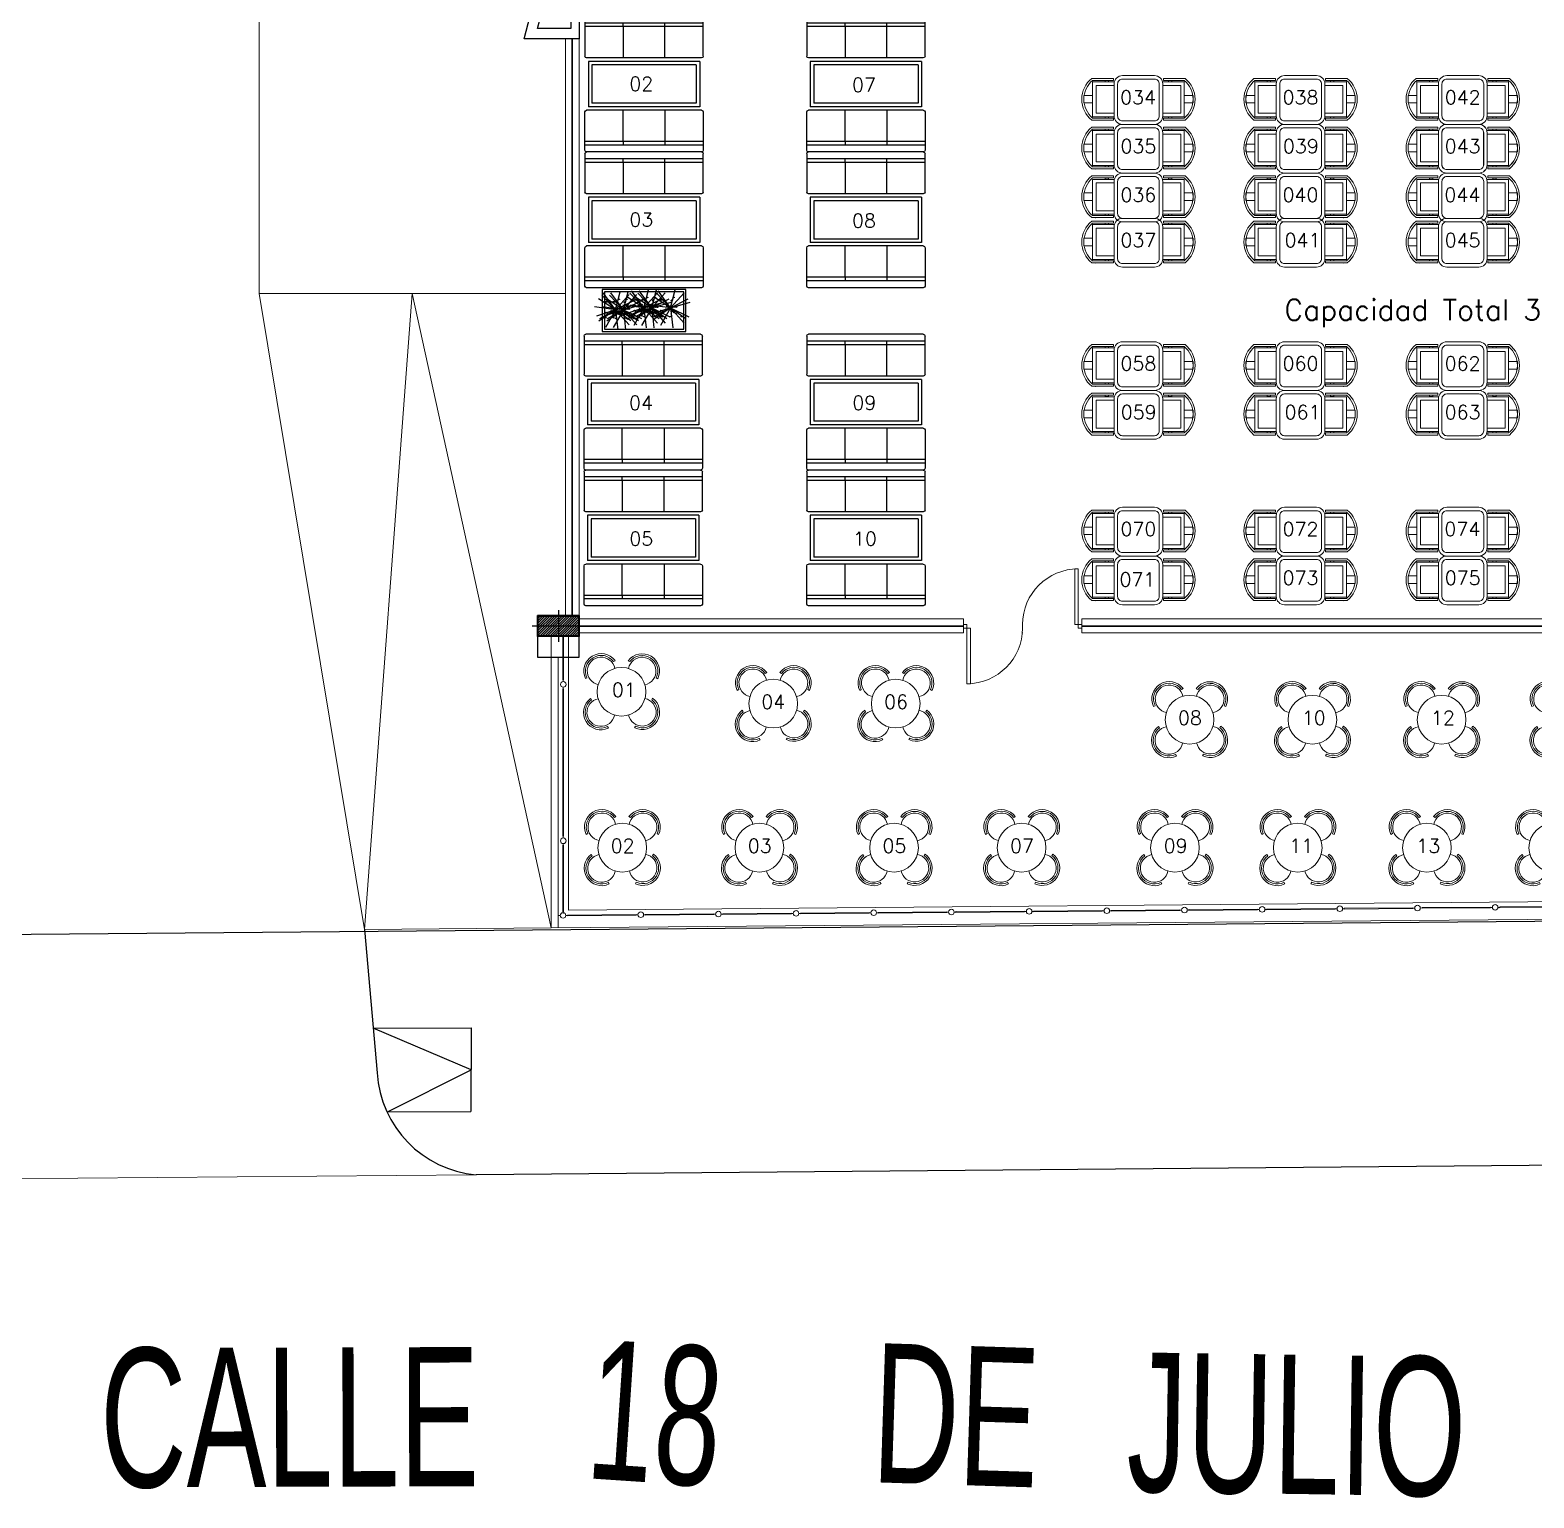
# Model space of a CAD drawing. Extents: x 306 to 2240, y 18 to 779.
# Drawn here: x 636.75 to 658.36, y 321.63 to 342.71 of the extents above; entities that cross this region are included whole.
import ezdxf

# ---------------------------------------------------------------- set-up
doc = ezdxf.new("R2010")
doc.units = 0
doc.header["$MEASUREMENT"] = 0
for name, color, linetype in [('02', 253, 'Continuous'), ('0603', 1, 'Continuous'), ('0612', 7, 'Continuous'), ('1', 1, 'Continuous'), ('Aberturas', 2, 'Continuous'), ('Alzado 01', 1, 'Continuous'), ('EQUIPAMIENTO SUPER', 1, 'Continuous'), ('EQUIPAMIENTOS APOYO', 1, 'Continuous'), ('EQUIPAMIENTOS PATIO', 1, 'Continuous'), ('Estructura Color', 90, 'Continuous'), ('Estructura Textura', 1, 'Continuous'), ('MAMPOSTERIA', 6, 'Continuous'), ('Mesas Patio', 1, 'Continuous'), ('muros', 6, 'Continuous'), ('N-Equip mesas', 1, 'Continuous'), ('Nombre de locales', 3, 'Continuous'), ('Numero de mesas', 3, 'Continuous'), ('P1-Pisos', 1, 'Continuous'), ('Pilares', 4, 'Continuous'), ('PILARES SUBSUELO', 6, 'Continuous'), ('Piso', 1, 'Continuous'), ('Proyeccion', 1, 'Continuous'), ('TERRENO SEGUN TOPOGRAFO', 7, 'Continuous')]:
    doc.layers.add(name, color=color, linetype=linetype)
doc.styles.add('02', font='swissc.ttf')
doc.styles.add('ROMANS', font='romans.shx', dxfattribs={"height": 0.3})
doc.styles.add('STYLE1', font='romans.shx')

# ---------------------------------------------------------------- blocks, each defined once
blk = doc.blocks.new('mesa 2')
at = {"layer": 'Mesas Patio', "linetype": 'Continuous', "lineweight": 0}
for points in [[(-0.61, 0.67), (-0.61, 0.359), (-0.58, 0.359), (-0.58, 0.659)], [(-0.06, 0.35), (-0.06, 0.659), (-0.56, 0.659), (-0.56, 0.346)], [(-0.04, 0.659), (-0.04, 0.359), (-0.01, 0.359), (-0.01, 0.67)], [(-0.11, 0.35), (-0.11, 0.609), (-0.51, 0.609), (-0.51, 0.346)], [(-0.61, -0.67), (-0.61, -0.359), (-0.58, -0.359), (-0.58, -0.659)], [(-0.06, -0.35), (-0.06, -0.659), (-0.56, -0.659), (-0.56, -0.346)], [(-0.11, -0.35), (-0.11, -0.609), (-0.51, -0.609), (-0.51, -0.346)], [(-0.04, -0.659), (-0.04, -0.359), (-0.01, -0.359), (-0.01, -0.67)]]:
    blk.add_lwpolyline(points, dxfattribs=at)
for points in [[(-0.365, 0.659), (-0.365, 0.786), (-0.257, 0.786), (-0.257, 0.659)], [(-0.58, 0.431), (-0.58, 0.48), (-0.561, 0.48), (-0.561, 0.431)], [(-0.04, 0.431), (-0.04, 0.48), (-0.06, 0.48), (-0.06, 0.431)], [(-0.58, -0.431), (-0.58, -0.48), (-0.561, -0.48), (-0.561, -0.431)], [(-0.04, -0.431), (-0.04, -0.48), (-0.06, -0.48), (-0.06, -0.431)], [(-0.365, -0.659), (-0.365, -0.786), (-0.257, -0.786), (-0.257, -0.659)]]:
    blk.add_lwpolyline(points, close=True, dxfattribs=at)
for points in [[(0.05, 0.23), (0.05, -0.23, -0.414214), (-0.07, -0.35), (-0.53, -0.35, -0.414214), (-0.65, -0.23), (-0.65, 0.23, -0.414214), (-0.53, 0.35), (-0.07, 0.35, -0.414214)], [(0, 0.23), (0, -0.23, -0.414214), (-0.07, -0.3), (-0.53, -0.3, -0.414214), (-0.6, -0.23), (-0.6, 0.23, -0.414214), (-0.53, 0.3), (-0.07, 0.3, -0.414214)]]:
    blk.add_lwpolyline(points, format="xyb", close=True, dxfattribs=at)
for centre, radius, start, end in [((-0.31, 0.433), 0.382, 38.2669, 141.7331), ((-0.31, 0.433), 0.352, 39.9302, 140.0698), ((-0.31, 0.433), 0.352, 30.835, 31.5668), ((-0.31, -0.433), 0.352, 328.4332, 329.165), ((-0.31, -0.433), 0.382, 218.2669, 321.7331), ((-0.31, -0.433), 0.352, 219.9302, 320.0698)]:
    blk.add_arc(centre, radius, start, end, dxfattribs=at)
blk = doc.blocks.new('mesa C4')
at = {"layer": 'N-Equip mesas', "lineweight": 0, "ltscale": 2}
for p, q in [((-0.208, 0.493), (-0.232, 0.499)), ((-0.383, 0.247), (-0.389, 0.223)), ((0.251, 0.381), (0.227, 0.387)), ((0.383, 0.247), (0.389, 0.223)), ((-0.495, -0.211), (-0.501, -0.236)), ((0.495, -0.211), (0.501, -0.236)), ((0.251, -0.381), (0.227, -0.387)), ((-0.208, -0.493), (-0.232, -0.499))]:
    blk.add_line(p, q, dxfattribs=at)
blk.add_circle((0, 0), 0.35, dxfattribs=at)
for centre, radius, start, end in [((0.004, 0.417), 0.25, 351.8181, 160.6701), ((0.004, 0.417), 0.225, 352.4398, 160.0484), ((0.004, 0.417), 0.2, 326.3844, 213.6156), ((-0.419, 0), 0.25, 81.8181, 250.6701), ((-0.419, 0), 0.225, 82.4398, 250.0484), ((0.419, 0), 0.25, 289.3299, 98.1819), ((0.419, 0), 0.225, 289.9516, 97.5602), ((-0.419, 0), 0.2, 56.3844, 303.6156), ((0.419, 0), 0.2, 236.3844, 123.6156), ((0.004, -0.417), 0.25, 199.3299, 8.1819), ((0.004, -0.417), 0.225, 199.9516, 7.5602), ((0.004, -0.417), 0.2, 146.3844, 33.6156)]:
    blk.add_arc(centre, radius, start, end, dxfattribs=at)
blk = doc.blocks.new('BARANDA')
at = {"layer": 'EQUIPAMIENTOS APOYO', "color": 1, "lineweight": 0}
for p, q in [((643.042, 325.559, 0), (643.067, 325.56, 0)), ((643.172, 325.56, 0), (643.147, 325.56, 0)), ((644.159, 325.569, 0), (644.184, 325.569, 0)), ((644.288, 325.57, 0), (644.264, 325.57, 0)), ((645.275, 325.579, 0), (645.3, 325.579, 0)), ((645.405, 325.58, 0), (645.38, 325.58, 0)), ((646.391, 325.588, 0), (646.416, 325.589, 0)), ((646.521, 325.589, 0), (646.496, 325.589, 0)), ((647.507, 325.598, 0), (647.532, 325.598, 0)), ((647.637, 325.599, 0), (647.612, 325.599, 0)), ((648.624, 325.608, 0), (648.648, 325.608, 0)), ((648.753, 325.609, 0), (648.728, 325.608, 0)), ((649.74, 325.617, 0), (649.765, 325.617, 0)), ((649.869, 325.618, 0), (649.845, 325.618, 0)), ((650.856, 325.627, 0), (650.881, 325.627, 0)), ((650.986, 325.628, 0), (650.961, 325.628, 0)), ((651.972, 325.637, 0), (651.997, 325.637, 0)), ((652.102, 325.638, 0), (652.077, 325.637, 0)), ((653.089, 325.646, 0), (653.113, 325.646, 0)), ((653.218, 325.647, 0), (653.193, 325.647, 0)), ((654.205, 325.656, 0), (654.23, 325.656, 0)), ((654.334, 325.657, 0), (654.31, 325.657, 0)), ((655.321, 325.665, 0), (655.346, 325.666, 0)), ((655.451, 325.667, 0), (655.426, 325.666, 0)), ((656.437, 325.675, 0), (656.462, 325.675, 0)), ((656.567, 325.676, 0), (656.542, 325.676, 0))]:
    blk.add_line(p, q, dxfattribs=at)
at = {"layer": 'EQUIPAMIENTOS APOYO', "color": 1, "lineweight": 0, "elevation": 0}
for points in [[(657.553, 325.68), (657.553, 325.69), (656.567, 325.681), (656.567, 325.671)], [(644.159, 325.564), (644.159, 325.574), (643.172, 325.565), (643.172, 325.555)], [(645.275, 325.574), (645.275, 325.584), (644.288, 325.575), (644.288, 325.565)], [(646.391, 325.583), (646.391, 325.593), (645.405, 325.585), (645.405, 325.575)], [(647.507, 325.593), (647.507, 325.603), (646.521, 325.594), (646.521, 325.584)], [(648.624, 325.603), (648.624, 325.613), (647.637, 325.604), (647.637, 325.594)], [(649.74, 325.612), (649.74, 325.622), (648.753, 325.614), (648.753, 325.604)], [(650.856, 325.622), (650.856, 325.632), (649.869, 325.623), (649.869, 325.613)], [(651.972, 325.632), (651.972, 325.642), (650.986, 325.633), (650.986, 325.623)], [(653.089, 325.641), (653.088, 325.651), (652.102, 325.643), (652.102, 325.633)], [(654.205, 325.651), (654.205, 325.661), (653.218, 325.652), (653.218, 325.642)], [(655.321, 325.66), (655.321, 325.67), (654.334, 325.662), (654.334, 325.652)], [(656.437, 325.67), (656.437, 325.68), (655.451, 325.672), (655.451, 325.662)]]:
    blk.add_lwpolyline(points, close=True, dxfattribs=at)
at = {"layer": 'EQUIPAMIENTOS APOYO', "color": 1, "lineweight": 0}
for centre in [(653.153, 325.647, 0), (654.27, 325.656, 0), (655.386, 325.666, 0), (656.502, 325.676, 0), (643.107, 325.56, 0), (644.224, 325.57, 0), (645.34, 325.579, 0), (646.456, 325.589, 0), (647.572, 325.599, 0), (648.688, 325.608, 0), (649.805, 325.618, 0), (650.921, 325.627, 0), (652.037, 325.637, 0)]:
    blk.add_circle(centre, 0.04, dxfattribs=at)
blk = doc.blocks.new('*U159')
at = {"layer": 'EQUIPAMIENTOS PATIO'}
for p, q in [((-0.875, 0), (0.775, 0)), ((-0.9, -0.575), (-0.9, -0.025)), ((-0.9, -0.1), (0.8, -0.1)), ((-0.9, -0.15), (0.8, -0.15)), ((-0.35, -0.15), (-0.35, -0.1)), ((-0.35, -0.6), (-0.35, -0.15)), ((0.25, -0.15), (0.25, -0.1)), ((0.25, -0.15), (0.25, -0.6)), ((0.8, -0.025), (0.8, -0.575)), ((-0.875, -0.6), (0.775, -0.6)), ((-0.85, -0.65), (0.75, -0.65)), ((-0.85, -0.65), (-0.85, -1.3)), ((-0.8, -0.7), (0.7, -0.7)), ((-0.8, -0.7), (-0.8, -1.25)), ((0.7, -0.7), (0.7, -1.25)), ((0.75, -0.65), (0.75, -1.3)), ((-0.8, -1.25), (0.7, -1.25)), ((-0.9, -1.375), (-0.9, -1.925)), ((-0.875, -1.35), (0.775, -1.35)), ((-0.85, -1.3), (0.75, -1.3)), ((-0.35, -1.35), (-0.35, -1.8)), ((0.25, -1.8), (0.25, -1.35)), ((0.8, -1.925), (0.8, -1.375)), ((-0.9, -1.8), (0.8, -1.8)), ((-0.9, -1.85), (0.8, -1.85)), ((-0.35, -1.8), (-0.35, -1.85)), ((0.25, -1.8), (0.25, -1.85)), ((-0.875, -1.95), (0.775, -1.95))]:
    blk.add_line(p, q, dxfattribs=at)
for centre, start, end in [((-0.875, -0.025, 0), 90, 180), ((0.775, -0.025, 0), 360, 90), ((-0.875, -0.575, 0), 180, 270), ((0.775, -0.575, 0), 270, 360), ((-0.875, -1.375, 0), 90, 180), ((0.775, -1.375, 0), 0, 90), ((-0.875, -1.925, 0), 180, 270), ((0.775, -1.925, 0), 270, 0)]:
    blk.add_arc(centre, 0.025, start, end, dxfattribs=at)
blk = doc.blocks.new('VEGETACAO 53')
at = {"layer": '02', "color": 1}
for q in [(-0.227, 0.446), (-0.144, 0.497), (0.225, 0.466), (0.271, 0.387), (-0.458, 0.119), (-0.435, -0.32), (-0.386, 0.345), (-0.375, -0.357), (-0.281, -0.435), (-0.072, -0.543), (0.387, 0.344), (0.51, 0.057), (0.163, -0.491), (0.23, -0.413), (0.449, -0.257), (0.294, -0.426)]:
    blk.add_line((0, 0), q, dxfattribs=at)
for centre, radius in [((-0.267, 0.09), 0.00794), ((-0.207, 0.046), 0.00673), ((-0.184, 0.026), 0.0111), ((-0.039, -0.004), 0.0142), ((-0.023, 0.143), 0.0156), ((-0.013, 0.093), 0.0025), ((0.078, 0.058), 0.0202), ((0.111, 0.08), 0.0114), ((0.145, 0.013), 0.00355), ((0.151, 0.144), 0.00476), ((0.218, 0.28), 0.0127), ((0.22, 0.007), 0.01), ((-0.207, -0.222), 0.0137), ((-0.191, -0.268), 0.0156), ((-0.038, -0.084), 0.0152), ((-0.018, -0.047), 0.00655), ((0.025, -0.114), 0.00502), ((0.065, -0.248), 0.00635), ((0.086, -0.213), 0.00952), ((0.203, -0.247), 0.00855)]:
    blk.add_circle(centre, radius, dxfattribs=at)
blk = doc.blocks.new('Pilar 30x60')
at = {"layer": 'Estructura Color'}
h = blk.add_hatch(color=256, dxfattribs=at)
h.dxf.hatch_style = 1
h.paths.add_polyline_path([(-0.59, -0.14), (-0.59, 0.14), (-0.01, 0.14), (-0.01, -0.14)])
at = {"layer": 'Estructura Textura'}
h = blk.add_hatch(dxfattribs=at)
h.set_pattern_fill('_USER', color=256, scale=0.025, angle=45, pattern_type=0)
h.set_pattern_definition([(45, (0, 0), (-0.0176777, 0.0176777), [])])
h.paths.add_polyline_path([(-0.6, -0.15), (-0.6, 0.15), (0, 0.15), (0, -0.15)])
at = {"layer": 'Estructura Color'}
blk.add_lwpolyline([(-0.59, -0.14), (-0.59, 0.14), (-0.01, 0.14), (-0.01, -0.14)], close=True, dxfattribs=at)
at = {"layer": 'PILARES SUBSUELO', "color": 1}
for p, q in [((-0.3, 0.227), (-0.3, -0.227)), ((-0.677, 0), (0.077, 0))]:
    blk.add_line(p, q, dxfattribs=at)
at = {"layer": 'PILARES SUBSUELO'}
blk.add_lwpolyline([(-0.6, -0.15), (-0.6, 0.15), (0, 0.15), (0, -0.15)], close=True, dxfattribs=at)
blk = doc.blocks.new('A$C0D4F00F9')
at = {"layer": 'muros', "color": 5}
for p, q in [((0.7, 0.791), (0, 0.791)), ((0, 0.791), (0, 0)), ((0.4, 0.671), (0.15, 0.671)), ((0.15, 0.671), (0.15, 0.193)), ((0.7, 0.141), (0.7, 0.791)), ((0.15, 0.193), (0.4, 0.258)), ((0, 0), (0.55, 0.141)), ((0.55, 0.141), (0.55, 0.191)), ((0.55, 0.191), (0.6, 0.191)), ((0.6, 0.191), (0.6, 0.141)), ((0.6, 0.141), (0.7, 0.141))]:
    blk.add_line(p, q, dxfattribs=at)
at = {"layer": 'Pilares'}
blk.add_lwpolyline([(0.4, 0.791), (0.7, 0.791), (0.7, 0.191), (0.4, 0.191)], close=True, dxfattribs=at)
blk = doc.blocks.new('p 80 mampara')
at = {"lineweight": 0}
blk.add_line((0, 0.85), (0.05, 0.85), dxfattribs=at)
for points in [[(-0.8, 0.05), (0, 0.05), (0, 0.1), (-0.8, 0.1)], [(0.05, 0), (0, 0), (0, 0.05), (0.05, 0.05)]]:
    blk.add_lwpolyline(points, close=True, dxfattribs=at)
blk.add_arc((0, 0.05), 0.8, 90, 180, dxfattribs=at)

msp = doc.modelspace()

# ---------------------------------------------------------------- linework, layer by layer
at = {"elevation": 0}
msp.add_lwpolyline([(644.04, 333.702), (644.64, 333.702), (644.64, 334.302), (644.04, 334.302)], close=True, dxfattribs=at)
at = {"layer": '0603', "linetype": 'Continuous'}
for p, q in [((641.555, 329.793), (641.736, 327.733, 0)), ((669.062, 326.494), (643.158, 326.27, 0))]:
    msp.add_line(p, q, dxfattribs=at)
msp.add_arc((643.292, 327.822, 0), 1.558, 183.2781, 265.078, dxfattribs=at)
at = {"layer": 'Aberturas', "lineweight": 0}
for p, q in [((644.535, 342.583, 0), (644.535, 334.302, 0)), ((644.545, 342.583, 0), (644.545, 334.302, 0))]:
    msp.add_line(p, q, dxfattribs=at)
at = {"layer": 'EQUIPAMIENTO SUPER'}
for points in [[(646.171, 338.982), (644.971, 338.982), (644.971, 338.382), (646.171, 338.382)], [(646.171, 338.982), (644.971, 338.982), (644.971, 338.382), (646.171, 338.382)], [(646.141, 338.952), (645.001, 338.952), (645.001, 338.412), (646.141, 338.412)], [(646.141, 338.952), (645.001, 338.952), (645.001, 338.412), (646.141, 338.412)]]:
    msp.add_lwpolyline(points, close=True, dxfattribs=at)
at = {"layer": 'EQUIPAMIENTOS APOYO', "color": 1, "lineweight": 0}
for p, q in [((640.04, 399.079, 0), (640.04, 338.928, 0)), ((644.44, 338.928, 0), (640.04, 338.928, 0)), ((640.04, 338.928, 0), (641.555, 329.793, 0)), ((642.24, 338.928, 0), (641.555, 329.793, 0)), ((642.24, 338.928, 0), (644.235, 329.816)), ((644.64, 334.152, 0), (650.161, 334.152, 0)), ((644.64, 334.142, 0), (650.161, 334.142, 0)), ((651.861, 334.152, 0), (664.977, 334.152, 0)), ((651.861, 334.142, 0), (664.977, 334.142, 0)), ((644.405, 333.247, 0), (644.415, 333.247, 0)), ((644.405, 331.131, 0), (644.405, 333.247, 0)), ((644.41, 333.377, 0), (644.41, 333.352, 0)), ((644.41, 333.247, 0), (644.41, 333.272, 0)), ((644.415, 333.247, 0), (644.415, 331.131, 0)), ((644.415, 331.131, 0), (644.405, 331.131, 0)), ((644.41, 331.131, 0), (644.41, 331.106, 0)), ((644.405, 331.001, 0), (644.405, 331.001, 0)), ((644.405, 330.045, 0), (644.405, 331.001, 0)), ((644.405, 331.001, 0), (644.415, 331.001, 0)), ((644.41, 331.001, 0), (644.41, 331.026, 0)), ((644.415, 331.001, 0), (644.415, 330.045, 0)), ((644.415, 330.045, 0), (644.405, 330.045, 0)), ((644.41, 330.02, 0), (644.41, 330.045, 0)), ((644.235, 329.816), (641.555, 329.793, 0))]:
    msp.add_line(p, q, dxfattribs=at)
at = {"layer": 'EQUIPAMIENTOS APOYO', "color": 1, "lineweight": 0, "elevation": 0}
msp.add_lwpolyline([(644.405, 334.002), (644.415, 334.002), (644.415, 333.377), (644.405, 333.377)], close=True, dxfattribs=at)
at = {"layer": 'EQUIPAMIENTOS APOYO', "color": 1, "lineweight": 0}
for centre in [(644.41, 333.312, 0), (644.41, 331.066, 0)]:
    msp.add_circle(centre, 0.04, dxfattribs=at)
at = {"layer": 'MAMPOSTERIA', "color": 253, "lineweight": 0}
for p, q in [((644.485, 330.068, 0), (644.485, 334.002, 0)), ((644.335, 329.817, 0), (644.335, 333.702, 0)), ((644.485, 330.068), (668.05, 330.272)), ((644.235, 329.816), (661.075, 329.962)), ((634.057, 326.191), (643.158, 326.27))]:
    msp.add_line(p, q, dxfattribs=at)
at = {"layer": 'P1-Pisos'}
for p, q in [((643.085, 327.778, 0), (641.68, 328.375, 0)), ((641.883, 327.174, 0), (643.085, 327.778, 0))]:
    msp.add_line(p, q, dxfattribs=at)
at = {"layer": 'Piso', "lineweight": 0}
msp.add_line((644.235, 329.816), (644.235, 334.002, 0), dxfattribs=at)
at = {"layer": 'Proyeccion', "lineweight": 0}
for p, q in [((644.44, 342.583, 0), (644.44, 334.302, 0)), ((644.64, 342.583, 0), (644.64, 334.302, 0)), ((644.64, 334.252, 0), (650.161, 334.252, 0)), ((650.161, 334.252, 0), (650.161, 334.052, 0)), ((651.861, 334.252, 0), (653.553, 334.252, 0)), ((651.861, 334.252, 0), (651.861, 334.052, 0)), ((664.977, 334.252), (652.653, 334.252)), ((644.64, 334.052, 0), (650.161, 334.052, 0)), ((651.008, 334.052, 0), (651.014, 334.052, 0)), ((651.861, 334.052, 0), (653.553, 334.052, 0)), ((664.977, 334.052, 0), (652.653, 334.052, 0))]:
    msp.add_line(p, q, dxfattribs=at)
at = {"layer": 'Proyeccion', "color": 2}
for p, q in [((641.68, 328.375, 0), (643.087, 328.378, 0)), ((643.087, 328.378, 0), (643.083, 327.178, 0)), ((641.883, 327.174, 0), (643.083, 327.178, 0))]:
    msp.add_line(p, q, dxfattribs=at)
at = {"layer": 'TERRENO SEGUN TOPOGRAFO'}
msp.add_lwpolyline([(629.554, 329.662), (712.674, 330.381), (714.177, 410.372), (631.238, 410.372)], close=True, dxfattribs=at)

# ---------------------------------------------------------------- block references
msp.add_blockref('Pilar 30x60', (644.64, 334.152, 0))
at = {"layer": '1'}
msp.add_blockref('BARANDA', (1.3, 4.434), dxfattribs=at)
at = {"layer": 'Aberturas', "lineweight": 0, "xscale": -1}
for p, rotation in [((651.861, 334.172, 0), 90), ((650.161, 334.122, 0), 270)]:
    msp.add_blockref('p 80 mampara', p, dxfattribs=dict(at, rotation=rotation))
at = {"layer": 'Alzado 01', "xscale": -1, "rotation": 270}
msp.add_blockref('A$C0D4F00F9', (643.849, 342.583, 0), dxfattribs=at)
at = {"layer": 'EQUIPAMIENTO SUPER', "color": 8, "xscale": 0.5625, "yscale": 0.5625, "zscale": 0.5625, "rotation": 270}
for p in [(645.163, 338.693), (645.274, 338.693), (645.57, 338.72), (645.681, 338.72), (645.952, 338.72)]:
    msp.add_blockref('VEGETACAO 53', p, dxfattribs=at)
at = {"layer": 'EQUIPAMIENTOS PATIO', "xscale": -1}
for p in [(645.521, 342.909), (648.709, 342.909), (645.521, 340.959), (648.709, 340.959), (645.509, 338.341), (648.709, 338.341), (645.509, 336.391), (648.709, 336.391)]:
    msp.add_blockref('*U159', p, dxfattribs=at)
at = {"layer": 'EQUIPAMIENTOS PATIO', "linetype": 'Continuous', "rotation": 44.99999999999077}
for p in [(645.247, 333.206, 0), (647.427, 333.036, 0), (649.188, 333.036, 0), (653.41, 332.805), (655.176, 332.805), (657.032, 332.805), (658.848, 332.805), (645.258, 330.967, 0), (647.229, 330.967, 0), (649.164, 330.967, 0), (650.997, 330.967, 0), (653.2, 330.967), (654.966, 330.967), (656.821, 330.967), (658.638, 330.967)]:
    msp.add_blockref('mesa C4', p, dxfattribs=at)
at = {"layer": 'Mesas Patio', "xscale": -1, "rotation": 90}
for p in [(652.676, 341.406, 0), (655.006, 341.406, 0), (657.337, 341.406, 0), (657.337, 341.406, 0), (652.676, 340.706, 0), (652.676, 340.706, 0), (655.006, 340.706, 0), (655.006, 340.706, 0), (657.336, 340.706, 0), (657.337, 340.706, 0), (657.337, 340.706, 0), (652.676, 340.006, 0), (655.006, 340.006, 0), (657.337, 340.006, 0), (657.337, 340.006, 0), (652.676, 339.356, 0), (655.006, 339.356, 0), (657.337, 339.356, 0), (657.337, 339.356, 0), (652.676, 337.584, 0), (655.006, 337.584, 0), (657.337, 337.584, 0), (657.337, 337.584, 0), (652.676, 336.884, 0), (652.676, 336.884, 0), (655.006, 336.884, 0), (655.006, 336.884, 0), (657.337, 336.884, 0), (652.676, 335.206, 0), (655.006, 335.206, 0), (657.337, 335.206, 0), (652.676, 334.506, 0), (652.676, 334.506, 0), (655.006, 334.506, 0), (655.006, 334.506, 0), (657.337, 334.506, 0)]:
    msp.add_blockref('mesa 2', p, dxfattribs=at)

# ---------------------------------------------------------------- texts
at = {"layer": '0612', "style": '02', "width": 0.75}
for s, rotation, p in [('CALLE', 0.1621, (637.759, 321.78)), ('CALLE', 0.1621, (637.759, 321.78)), ('18', 356.1621, (644.713, 321.913)), ('18', 356.1621, (644.713, 321.913)), ('DE', 358.1621, (648.831, 321.854)), ('DE', 358.1621, (648.831, 321.854)), ('JULIO', 359.1621, (652.501, 321.72)), ('JULIO', 359.1621, (652.501, 321.72))]:
    msp.add_text(s, height=2, rotation=rotation, dxfattribs=at).set_placement(p)
at = {"layer": 'Nombre de locales', "color": 253, "lineweight": 0, "insert": (654.773, 338.842, 0), "char_height": 0.3, "width": 7.96647, "attachment_point": 1, "style": 'ROMANS'}
msp.add_mtext('{\\C4;Capacidad Total 310 personas}', dxfattribs=at)
at = {"layer": 'Numero de mesas', "char_height": 0.2, "width": 0.59361, "attachment_point": 7, "style": 'STYLE1'}
for s, insert in [('\\pi0.1349;02', (645.225, 341.837, 0)), ('\\pi0.1349;07', (648.425, 341.823)), ('\\pi0.1349;03', (645.225, 339.887, 0)), ('\\pi0.1349;08', (648.425, 339.873)), ('\\pi0.13014;04', (645.225, 337.255)), ('\\pi0.13966;09', (648.425, 337.255)), ('\\pi0.1349;05', (645.225, 335.305)), ('\\pi0.14918;10', (648.425, 335.305)), ('\\pi0.16347;01', (644.946, 333.133, 0)), ('\\pi0.13014;04', (647.126, 332.963, 0)), ('\\pi0.1349;06', (648.887, 332.963, 0)), ('\\pi0.1349;08', (653.109, 332.732)), ('\\pi0.14918;10', (654.875, 332.732)), ('\\pi0.14918;12', (656.731, 332.732)), ('\\pi0.1349;02', (644.957, 330.894, 0)), ('\\pi0.1349;03', (646.928, 330.894, 0)), ('\\pi0.1349;05', (648.863, 330.894, 0)), ('\\pi0.1349;07', (650.696, 330.894, 0)), ('\\pi0.13966;09', (652.899, 330.894)), ('\\pi0.17775;11', (654.665, 330.894)), ('\\pi0.14918;13', (656.521, 330.894))]:
    msp.add_mtext(s, dxfattribs=dict(at, insert=insert))
at = {"layer": 'Numero de mesas', "lineweight": 0, "char_height": 0.2, "width": 0.59361, "attachment_point": 7, "style": 'STYLE1'}
for s, insert in [('\\pi0.034898;034', (652.378, 341.644, 0)), ('\\pi0.03966;038', (654.708, 341.644, 0)), ('\\pi0.03966;042', (657.039, 341.644, 0)), ('\\pi0.03966;035', (652.378, 340.944, 0)), ('\\pi0.044422;039', (654.708, 340.944, 0)), ('\\pi0.03966;043', (657.038, 340.944, 0)), ('\\pi0.03966;036', (652.378, 340.244, 0)), ('\\pi0.03966;040', (654.708, 340.244, 0)), ('\\pi0.034898;044', (657.038, 340.244, 0)), ('\\pi0.03966;037', (652.378, 339.594, 0)), ('\\pi0.068231;041', (654.708, 339.594, 0)), ('\\pi0.03966;045', (657.038, 339.594, 0)), ('\\pi0.03966;058', (652.378, 337.822, 0)), ('\\pi0.03966;060', (654.708, 337.822, 0)), ('\\pi0.03966;062', (657.038, 337.822, 0)), ('\\pi0.044422;059', (652.378, 337.122, 0)), ('\\pi0.068231;061', (654.708, 337.122, 0)), ('\\pi0.03966;063', (657.038, 337.122, 0)), ('\\pi0.03966;070', (652.378, 335.444, 0)), ('\\pi0.03966;072', (654.708, 335.444, 0)), ('\\pi0.034898;074', (657.038, 335.444, 0)), ('\\pi0.068231;071', (652.336, 334.72, 0)), ('\\pi0.03966;073', (654.708, 334.744, 0)), ('\\pi0.03966;075', (657.039, 334.744, 0))]:
    msp.add_mtext(s, dxfattribs=dict(at, insert=insert))

doc.saveas('drawing.dxf')
